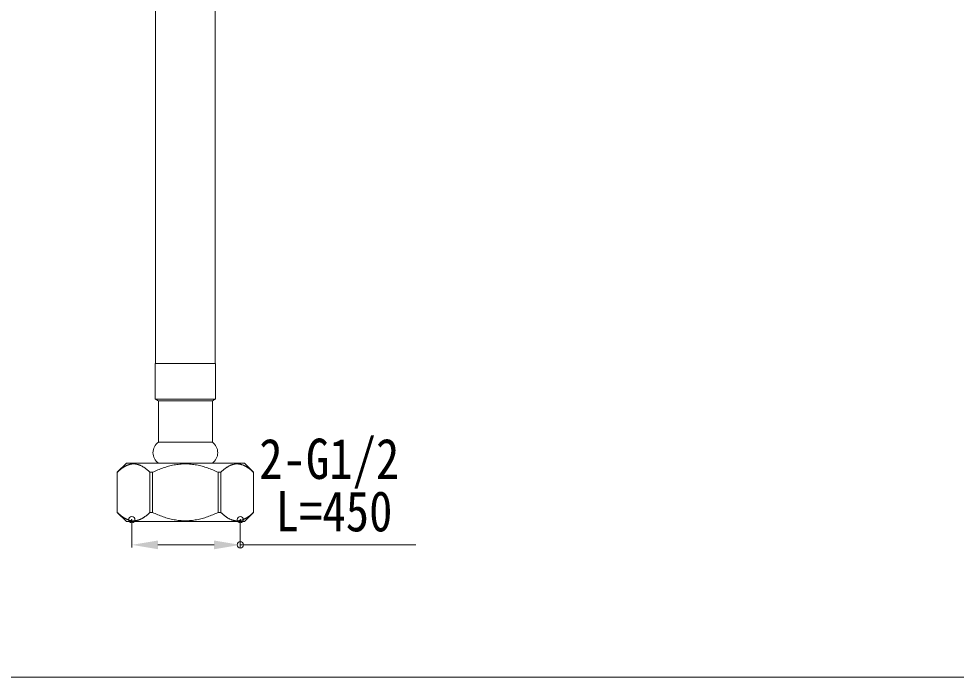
# Model space of a CAD drawing. Units: millimetres, scale not verified. Extents: x -426 to 426, y -295 to 295.
# Drawn here: x -150.9 to 27.9, y -294.6 to -169 of the extents above; entities that cross this region are included whole.
import ezdxf
from ezdxf.enums import TextEntityAlignment as Align

# ---------------------------------------------------------------- set-up
doc = ezdxf.new("R2010")
doc.units = ezdxf.units.MM
doc.header["$LTSCALE"] = 3
doc.header["$PDMODE"] = 32
doc.header["$PDSIZE"] = 1.2
doc.layers.add('0-0_0', color=7, linetype='Continuous', lineweight=15)
doc.layers.add('0-B_02___PRT_ALL_AXES', color=7, linetype='Continuous', lineweight=15)
doc.styles.add('ＭＳ ゴシック', font='')
doc.styles.get('ＭＳ ゴシック').set_extended_font_data('MS Gothic')

msp = doc.modelspace()

# ---------------------------------------------------------------- linework, layer by layer
at = {"layer": '0-0_0'}
for p, q in [((-130.394, -253.784), (-132.144, -255.534)), ((-130.394, -253.784), (-107.894, -253.784)), ((-106.144, -255.534), (-107.894, -253.784)), ((-132.14, -263.184), (-132.14, -255.534)), ((-125.892, -255.534), (-125.392, -255.534)), ((-125.892, -263.184), (-125.892, -255.534)), ((-125.392, -263.184), (-125.392, -255.534)), ((-112.895, -255.534), (-112.395, -255.534)), ((-112.895, -263.184), (-112.895, -255.534)), ((-112.395, -263.184), (-112.395, -255.534)), ((-106.147, -263.184), (-106.147, -255.534)), ((-130.394, -264.934), (-132.144, -263.184)), ((-125.892, -263.184), (-125.392, -263.184)), ((-112.895, -263.184), (-112.395, -263.184)), ((-106.144, -263.184), (-107.894, -264.934)), ((-130.394, -264.934), (-107.894, -264.934)), ((-129.362, -265.056), (-129.362, -269.874)), ((-108.675, -265.056), (-108.675, -269.874)), ((-124.362, -269.374), (-113.675, -269.374)), ((-108.675, -269.374), (-75.167, -269.374)), ((-425.701, -294.621), (425.735, -294.621))]:
    msp.add_line(p, q, dxfattribs=at)
for points in [[(-132.14, -255.534), (-132.087, -255.483), (-132.034, -255.433), (-131.98, -255.383), (-131.926, -255.334), (-131.872, -255.285), (-131.817, -255.236), (-131.762, -255.187), (-131.707, -255.14), (-131.651, -255.092), (-131.594, -255.045), (-131.537, -254.999), (-131.48, -254.953), (-131.422, -254.908), (-131.364, -254.863), (-131.306, -254.819), (-131.246, -254.775), (-131.187, -254.733), (-131.127, -254.69), (-131.066, -254.649), (-131.005, -254.608), (-130.943, -254.568), (-130.881, -254.529), (-130.818, -254.49), (-130.755, -254.453), (-130.691, -254.416), (-130.627, -254.38), (-130.562, -254.346), (-130.497, -254.312), (-130.431, -254.28), (-130.365, -254.249), (-130.298, -254.219), (-130.231, -254.19), (-130.137, -254.152), (-130.043, -254.118), (-129.947, -254.085), (-129.85, -254.056), (-129.752, -254.029), (-129.654, -254.006), (-129.554, -253.985)], [(-129.554, -253.985), (-129.455, -253.968), (-129.354, -253.954), (-129.254, -253.944), (-129.153, -253.937), (-129.052, -253.934), (-128.951, -253.935), (-128.85, -253.94), (-128.749, -253.948), (-128.649, -253.959), (-128.548, -253.974), (-128.449, -253.992), (-128.35, -254.013), (-128.251, -254.037), (-128.154, -254.064), (-128.057, -254.094), (-127.962, -254.127), (-127.867, -254.163), (-127.774, -254.201), (-127.682, -254.242), (-127.59, -254.285), (-127.5, -254.33), (-127.411, -254.377), (-127.323, -254.426), (-127.236, -254.477), (-127.15, -254.53), (-127.064, -254.584), (-126.98, -254.64), (-126.897, -254.697), (-126.815, -254.755), (-126.733, -254.814), (-126.653, -254.875), (-126.573, -254.937), (-126.495, -255), (-126.417, -255.064), (-126.34, -255.128), (-126.263, -255.194), (-126.188, -255.26), (-126.113, -255.328), (-126.039, -255.396)], [(-126.039, -255.396), (-125.965, -255.465), (-125.892, -255.534)], [(-125.392, -255.534), (-125.147, -255.418), (-124.901, -255.305), (-124.654, -255.196), (-124.405, -255.089), (-124.154, -254.986), (-123.902, -254.887), (-123.649, -254.791), (-123.394, -254.7), (-123.137, -254.613), (-122.879, -254.53), (-122.62, -254.452), (-122.359, -254.379), (-122.096, -254.311), (-121.832, -254.248), (-121.567, -254.19), (-121.301, -254.138), (-121.033, -254.091), (-120.765, -254.05), (-120.496, -254.015), (-120.226, -253.987), (-119.956, -253.964), (-119.685, -253.947), (-119.415, -253.938), (-119.144, -253.934), (-118.873, -253.938), (-118.602, -253.947), (-118.331, -253.964), (-118.061, -253.987), (-117.791, -254.015), (-117.522, -254.05), (-117.254, -254.091), (-116.987, -254.138), (-116.72, -254.19), (-116.455, -254.248), (-116.191, -254.311), (-115.929, -254.379), (-115.668, -254.452), (-115.408, -254.53), (-115.15, -254.613)], [(-115.15, -254.613), (-114.893, -254.7), (-114.638, -254.791), (-114.385, -254.887), (-114.133, -254.986), (-113.883, -255.089), (-113.634, -255.196), (-113.386, -255.305), (-113.14, -255.418), (-112.895, -255.534)], [(-112.395, -255.534), (-112.322, -255.465), (-112.249, -255.396), (-112.175, -255.328), (-112.1, -255.26), (-112.024, -255.194), (-111.948, -255.128), (-111.871, -255.064), (-111.793, -255), (-111.714, -254.937), (-111.635, -254.875), (-111.554, -254.814), (-111.473, -254.755), (-111.39, -254.697), (-111.307, -254.64), (-111.223, -254.584), (-111.138, -254.53), (-111.052, -254.477), (-110.965, -254.426), (-110.876, -254.377), (-110.787, -254.33), (-110.697, -254.285), (-110.606, -254.242), (-110.513, -254.201), (-110.42, -254.163), (-110.326, -254.127), (-110.23, -254.095), (-110.134, -254.064), (-110.036, -254.037), (-109.938, -254.013), (-109.839, -253.992), (-109.739, -253.974), (-109.639, -253.959), (-109.538, -253.948), (-109.438, -253.94), (-109.337, -253.935), (-109.236, -253.934), (-109.135, -253.937), (-109.034, -253.944), (-108.933, -253.954)], [(-108.933, -253.954), (-108.833, -253.968), (-108.733, -253.985), (-108.634, -254.006), (-108.535, -254.029), (-108.438, -254.056), (-108.341, -254.085), (-108.245, -254.118), (-108.15, -254.152), (-108.057, -254.19), (-107.989, -254.219), (-107.922, -254.249), (-107.856, -254.28), (-107.79, -254.312), (-107.725, -254.346), (-107.66, -254.38), (-107.596, -254.416), (-107.532, -254.453), (-107.469, -254.49), (-107.406, -254.528), (-107.344, -254.568), (-107.283, -254.608), (-107.221, -254.649), (-107.161, -254.69), (-107.101, -254.733), (-107.041, -254.775), (-106.982, -254.819), (-106.923, -254.863), (-106.865, -254.908), (-106.807, -254.953), (-106.75, -254.999), (-106.693, -255.045), (-106.637, -255.092), (-106.581, -255.14), (-106.525, -255.187), (-106.47, -255.236), (-106.415, -255.285), (-106.361, -255.334), (-106.307, -255.383), (-106.253, -255.433)], [(-106.253, -255.433), (-106.2, -255.483), (-106.147, -255.534)], [(-132.14, -263.184), (-132.087, -263.235), (-132.034, -263.285), (-131.98, -263.335), (-131.926, -263.384), (-131.872, -263.434), (-131.817, -263.482), (-131.762, -263.531), (-131.707, -263.578), (-131.651, -263.626), (-131.594, -263.673), (-131.537, -263.719), (-131.48, -263.765), (-131.422, -263.81), (-131.364, -263.855), (-131.306, -263.899), (-131.246, -263.943), (-131.187, -263.986), (-131.127, -264.028), (-131.066, -264.069), (-131.005, -264.11), (-130.943, -264.15), (-130.881, -264.19), (-130.818, -264.228), (-130.755, -264.265), (-130.691, -264.302), (-130.627, -264.338), (-130.562, -264.372), (-130.497, -264.406), (-130.431, -264.438), (-130.365, -264.469), (-130.298, -264.499), (-130.231, -264.528), (-130.214, -264.535), (-130.196, -264.542), (-130.179, -264.549), (-130.162, -264.556), (-130.144, -264.563), (-130.127, -264.57), (-130.11, -264.576)], [(-130.11, -264.576), (-130.092, -264.583), (-130.075, -264.589), (-130.057, -264.596), (-130.04, -264.602), (-130.022, -264.608), (-130.004, -264.614), (-129.987, -264.62), (-129.969, -264.626), (-129.951, -264.632), (-129.933, -264.637), (-129.916, -264.643), (-129.898, -264.649), (-129.88, -264.654), (-129.862, -264.659), (-129.844, -264.664), (-129.826, -264.67), (-129.808, -264.675), (-129.79, -264.679), (-129.772, -264.684), (-129.754, -264.689), (-129.736, -264.693), (-129.718, -264.698), (-129.7, -264.702), (-129.682, -264.707), (-129.664, -264.711)], [(-129.418, -264.756), (-129.336, -264.766), (-129.253, -264.774), (-129.169, -264.78), (-129.086, -264.783), (-129.002, -264.783), (-128.919, -264.782), (-128.835, -264.778), (-128.752, -264.771), (-128.669, -264.763), (-128.586, -264.751), (-128.504, -264.738), (-128.422, -264.722), (-128.34, -264.704), (-128.259, -264.684), (-128.179, -264.662), (-128.099, -264.637), (-128.02, -264.611), (-127.941, -264.583), (-127.863, -264.553), (-127.786, -264.521), (-127.71, -264.488), (-127.634, -264.454), (-127.559, -264.417), (-127.485, -264.38), (-127.411, -264.341), (-127.338, -264.3), (-127.266, -264.259), (-127.194, -264.216), (-127.124, -264.172), (-127.054, -264.127), (-126.984, -264.081), (-126.915, -264.034), (-126.847, -263.986), (-126.78, -263.938), (-126.713, -263.888), (-126.646, -263.838), (-126.581, -263.787), (-126.515, -263.735), (-126.451, -263.683)], [(-126.451, -263.683), (-126.387, -263.629), (-126.323, -263.576), (-126.26, -263.521), (-126.198, -263.466), (-126.136, -263.411), (-126.074, -263.355), (-126.013, -263.298), (-125.952, -263.241), (-125.892, -263.184)], [(-125.392, -263.184), (-125.147, -263.3), (-124.901, -263.413), (-124.654, -263.523), (-124.405, -263.629), (-124.154, -263.732), (-123.902, -263.831), (-123.649, -263.927), (-123.394, -264.018), (-123.137, -264.105), (-122.879, -264.188), (-122.62, -264.266), (-122.359, -264.339), (-122.096, -264.408), (-121.832, -264.47), (-121.567, -264.528), (-121.301, -264.58), (-121.033, -264.627), (-120.765, -264.668), (-120.496, -264.703), (-120.226, -264.732), (-119.956, -264.754), (-119.685, -264.771), (-119.415, -264.781), (-119.144, -264.784), (-118.873, -264.781), (-118.602, -264.771), (-118.331, -264.754), (-118.061, -264.732), (-117.791, -264.703), (-117.522, -264.668), (-117.254, -264.627), (-116.987, -264.58), (-116.72, -264.528), (-116.455, -264.47), (-116.191, -264.408), (-115.929, -264.339), (-115.668, -264.266), (-115.408, -264.188), (-115.15, -264.105)], [(-115.15, -264.105), (-114.893, -264.018), (-114.638, -263.927), (-114.385, -263.831), (-114.133, -263.732), (-113.883, -263.629), (-113.634, -263.523), (-113.386, -263.413), (-113.14, -263.3), (-112.895, -263.184)], [(-112.395, -263.184), (-112.335, -263.241), (-112.274, -263.298), (-112.213, -263.355), (-112.152, -263.411), (-112.09, -263.466), (-112.027, -263.521), (-111.964, -263.576), (-111.901, -263.629), (-111.837, -263.683), (-111.772, -263.735), (-111.707, -263.787), (-111.641, -263.838), (-111.575, -263.888), (-111.508, -263.938), (-111.44, -263.986), (-111.372, -264.034), (-111.303, -264.081), (-111.234, -264.127), (-111.164, -264.172), (-111.093, -264.216), (-111.021, -264.259), (-110.949, -264.3), (-110.876, -264.341), (-110.803, -264.38), (-110.729, -264.417), (-110.653, -264.453), (-110.578, -264.488), (-110.501, -264.521), (-110.424, -264.553), (-110.346, -264.583), (-110.267, -264.611), (-110.188, -264.637), (-110.109, -264.662), (-110.028, -264.684), (-109.947, -264.704), (-109.866, -264.722), (-109.784, -264.738), (-109.701, -264.751), (-109.619, -264.763)], [(-108.624, -264.711), (-108.606, -264.707), (-108.587, -264.702), (-108.569, -264.698), (-108.551, -264.694), (-108.533, -264.689), (-108.515, -264.684), (-108.497, -264.679), (-108.479, -264.675), (-108.461, -264.67), (-108.443, -264.664), (-108.425, -264.659), (-108.407, -264.654), (-108.39, -264.649), (-108.372, -264.643), (-108.354, -264.637), (-108.336, -264.632), (-108.319, -264.626), (-108.301, -264.62), (-108.283, -264.614), (-108.266, -264.608), (-108.248, -264.602), (-108.23, -264.596), (-108.213, -264.589), (-108.195, -264.583), (-108.178, -264.576), (-108.16, -264.57), (-108.143, -264.563), (-108.126, -264.556), (-108.108, -264.549), (-108.091, -264.542), (-108.074, -264.535), (-108.057, -264.528), (-107.989, -264.499), (-107.922, -264.469), (-107.856, -264.438), (-107.79, -264.406), (-107.725, -264.372), (-107.66, -264.338), (-107.596, -264.302)], [(-107.596, -264.302), (-107.532, -264.265), (-107.469, -264.228), (-107.406, -264.19), (-107.344, -264.15), (-107.283, -264.11), (-107.221, -264.069), (-107.161, -264.028), (-107.101, -263.986), (-107.041, -263.943), (-106.982, -263.899), (-106.923, -263.855), (-106.865, -263.81), (-106.807, -263.765), (-106.75, -263.719), (-106.693, -263.673), (-106.637, -263.626), (-106.581, -263.578), (-106.525, -263.531), (-106.47, -263.482), (-106.415, -263.434), (-106.361, -263.384), (-106.307, -263.335), (-106.253, -263.285), (-106.2, -263.235), (-106.147, -263.184)], [(-109.619, -264.763), (-109.535, -264.771), (-109.452, -264.778), (-109.369, -264.782), (-109.285, -264.783), (-109.201, -264.783), (-109.118, -264.78), (-109.035, -264.774), (-108.952, -264.766), (-108.869, -264.756)]]:
    msp.add_lwpolyline(points, dxfattribs=at)
for centre, start, end in [((-128.993, -261.741), 257.27768, 261.97708), ((-109.294, -261.741), 278.02199, 282.72108)]:
    msp.add_arc(centre, 3.045, start, end, dxfattribs=at)
for p in [(-129.362, -264.556), (-108.675, -264.556), (-108.675, -269.374)]:
    msp.add_point(p, dxfattribs=at)
for points in [[(-124.362, -268.541), (-124.362, -270.208), (-129.362, -269.374)], [(-113.675, -268.541), (-113.675, -270.208), (-108.675, -269.374)]]:
    msp.add_solid(points, dxfattribs=at)
at = {"layer": '0-B_02___PRT_ALL_AXES'}
for p, q in [((-124.819, -234.77), (-124.819, -164.462)), ((-113.469, -234.77), (-113.469, -164.462)), ((-113.394, -234.77), (-124.894, -234.77)), ((-124.894, -241.57), (-124.894, -234.77)), ((-113.394, -241.57), (-113.394, -234.77)), ((-124.294, -241.891), (-124.894, -241.57)), ((-124.894, -241.57), (-113.394, -241.57)), ((-124.294, -241.891), (-113.994, -241.891)), ((-124.294, -249.791), (-124.294, -241.891)), ((-113.994, -241.891), (-113.394, -241.57)), ((-113.994, -249.791), (-113.994, -241.891)), ((-124.294, -249.791), (-113.994, -249.791))]:
    msp.add_line(p, q, dxfattribs=at)
for centre, radius, start, end in [((-122.089, -237.049), 5.32, 238.17978, 245.51382), ((-116.199, -237.049), 5.32, 294.48618, 301.82022), ((-122.862, -251.788), 2.457, 125.64868, 234.35132), ((-115.426, -251.788), 2.457, 305.64868, 54.35132)]:
    msp.add_arc(centre, radius, start, end, dxfattribs=at)

# ---------------------------------------------------------------- texts
at = {"layer": '0-0_0', "style": 'ＭＳ ゴシック', "width": 0.85}
for s, p in [('2-G1/2', (-105.053, -259.111)), ('L=450', (-101.91, -269.111))]:
    msp.add_text(s, height=7.698, dxfattribs=at).set_placement(p, align=Align.BOTTOM_LEFT)

doc.saveas('drawing.dxf')
